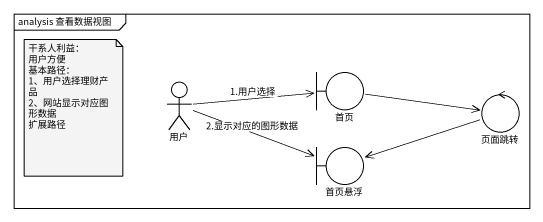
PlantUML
@startuml
mainframe analysis 查看数据视图
boundary 首页
actor 用户
control 页面跳转
boundary 首页悬浮
首页 -right-> 页面跳转
用户 -right-> 首页 : 1.用户选择
用户 -right-> 首页悬浮 : 2.显示对应的图形数据
页面跳转 -left-> 首页悬浮
note as N1
  干系人利益：
  用户方便
  基本路径：
  1、用户选择理财产品
  2、网站显示对应图形数据
  扩展路径
end note
@enduml
